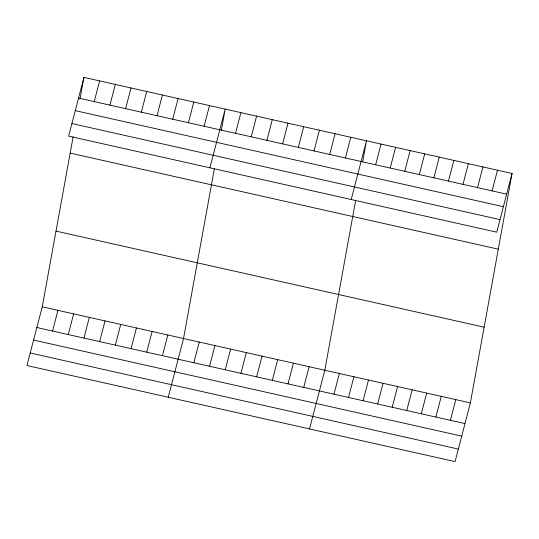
<?xml version="1.0" encoding="UTF-8"?>
<svg xmlns="http://www.w3.org/2000/svg" width="539" height="539" viewBox="0 0 539 539"><rect width="100%" height="100%" fill="white"/><g stroke="black" fill="none" stroke-linecap="round" stroke-linejoin="round"><path stroke-width="0.81" d="M512.05 173.464L496.756 232.181L68.628 136.111L83.922 77.394L512.05 173.464L470.372 402.889L455.078 461.606L26.95 365.536L42.244 306.819L73.115 136.879M79.988 99.028L83.922 77.394M214.394 168.586L183.529 338.526L168.235 397.243M221.273 130.728L225.201 109.094L209.907 167.811M355.679 200.286L324.808 370.226L309.514 428.943M362.7 161.66L366.486 140.8L351.192 199.518M94.231 101.608L99.621 80.917M109.929 105.132L115.319 84.441M52.552 331.034L57.942 310.343M125.621 108.656L131.011 87.958M68.251 334.557L73.641 313.866M141.319 112.179L146.709 91.482M83.949 338.081L89.339 317.39M157.017 115.696L162.407 95.005M99.648 341.605L105.038 320.914M172.716 119.22L178.106 98.529M115.346 345.128L120.736 324.431M188.414 122.744L193.804 102.053M131.044 348.652L136.434 327.955M204.113 126.267L209.503 105.577M146.743 352.169L152.133 331.478M162.441 355.693L167.831 335.002M235.509 133.315L240.899 112.617M251.208 136.832L256.598 116.141M193.838 362.74L199.228 342.049M266.906 140.356L272.296 119.665M209.536 366.264L214.926 345.566M282.604 143.879L287.994 123.188M225.235 369.788L230.625 349.09M298.303 147.403L303.693 126.712M240.933 373.305L246.323 352.614M314.001 150.927L319.391 130.229M256.625 376.828L262.015 356.138M329.7 154.45L335.09 133.753M272.323 380.352L277.713 359.661M345.398 157.967L350.788 137.277M288.021 383.876L293.411 363.185M303.72 387.4L309.11 366.702M375.649 164.759L381.039 144.068M390.209 168.027L395.599 147.329M333.978 394.184L339.368 373.493M404.762 171.294L410.152 150.597M348.531 397.452L353.921 376.761M419.322 174.555L424.712 153.864M363.091 400.72L368.481 380.029M433.875 177.823L439.265 157.132M377.644 403.987L383.034 383.29M448.435 181.091L453.825 160.4M392.203 407.255L397.593 386.557M462.988 184.358L468.378 163.667M406.756 410.516L412.146 389.825M477.547 187.626L482.937 166.928M421.316 413.784L426.706 393.093M492.1 190.887L497.49 170.196M435.869 417.051L441.259 396.36M450.429 420.319L455.819 399.621M78.532 98.085L506.66 194.155M75.258 110.636L503.392 206.707M71.896 123.559L500.024 219.629M70.164 153.103L498.299 249.173M55.995 231.11L484.13 327.18M42.244 306.819L470.372 402.889M36.854 327.517L464.982 423.587M33.586 340.062L461.714 436.132M30.218 352.991L458.352 449.061"/></g></svg>
